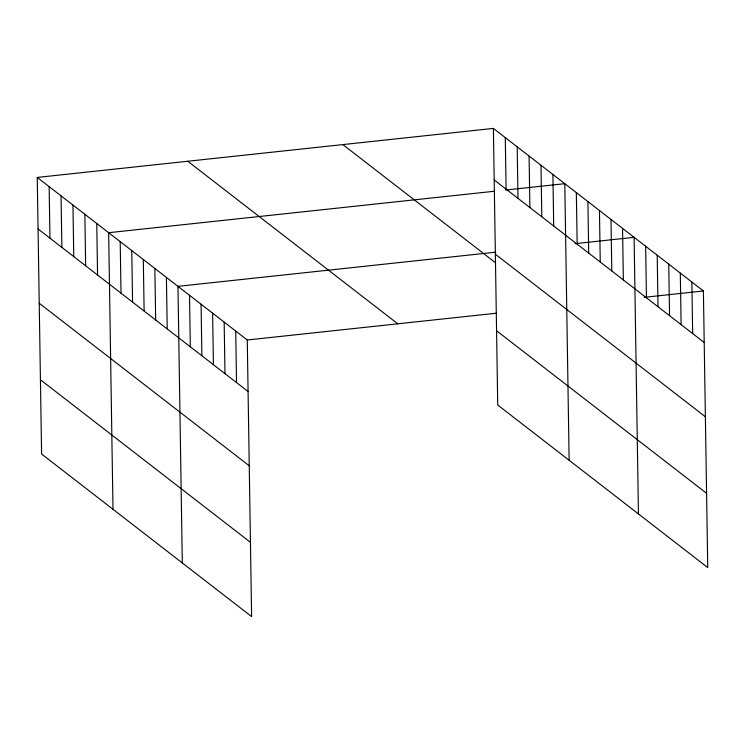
<?xml version="1.0" encoding="UTF-8"?>
<svg xmlns="http://www.w3.org/2000/svg" width="745" height="745" viewBox="0 0 745 745"><rect width="100%" height="100%" fill="white"/><g stroke="black" fill="none" stroke-linecap="round" stroke-linejoin="round"><path stroke-width="1.12" d="M37.25 177.431L247.266 339.99L251.614 616.59L41.599 454.031L37.25 177.431L493.386 128.41L703.401 290.969L707.75 567.569L497.735 405.01L493.386 128.41M494.55 191.232L108.658 232.701L112.998 509.301M505.697 190.031L564.794 183.68L569.133 460.28M495.835 252.183L177.962 286.341L182.311 562.941M575 243.68L634.097 237.329L638.446 513.929M247.266 339.99L496.589 313.198M644.313 297.32L703.401 290.969M494.196 179.945L704.211 342.504M495.36 254.222L705.385 416.781M342.858 144.586L495.127 262.445M496.561 330.743L706.586 493.302M187.777 161.255L397.793 323.814M38.06 228.957L248.076 391.525M39.224 303.234L249.249 465.793M40.426 379.754L250.45 542.313M691.854 282.029L692.664 333.564M680.306 273.089L681.116 324.624M668.749 264.149L669.559 315.684M657.202 255.209L658.012 306.744M645.645 246.269L646.455 297.804M622.55 228.389L623.36 279.924M610.993 219.449L611.803 270.984M599.446 210.509L600.256 262.044M587.898 201.569L588.699 253.095M576.341 192.62L577.152 244.155M552.892 174.47L553.703 226.005M540.991 165.26L541.801 216.795M529.09 156.05L529.9 207.585M517.188 146.84L517.999 198.375M505.287 137.62L506.097 189.156M235.718 331.05L236.528 382.585M224.171 322.11L224.981 373.636M212.614 313.161L213.424 364.696M201.066 304.221L201.876 355.756M189.519 295.281L190.32 346.816M166.414 277.401L167.225 328.936M154.858 268.461L155.668 319.996M143.31 259.521L144.12 311.056M131.763 250.581L132.573 302.116M120.206 241.641L121.016 293.176M96.757 223.491L97.567 275.017M84.856 214.271L85.666 265.807M72.954 205.061L73.764 256.597M61.053 195.851L61.863 247.387M49.151 186.641L49.962 238.177"/></g></svg>
